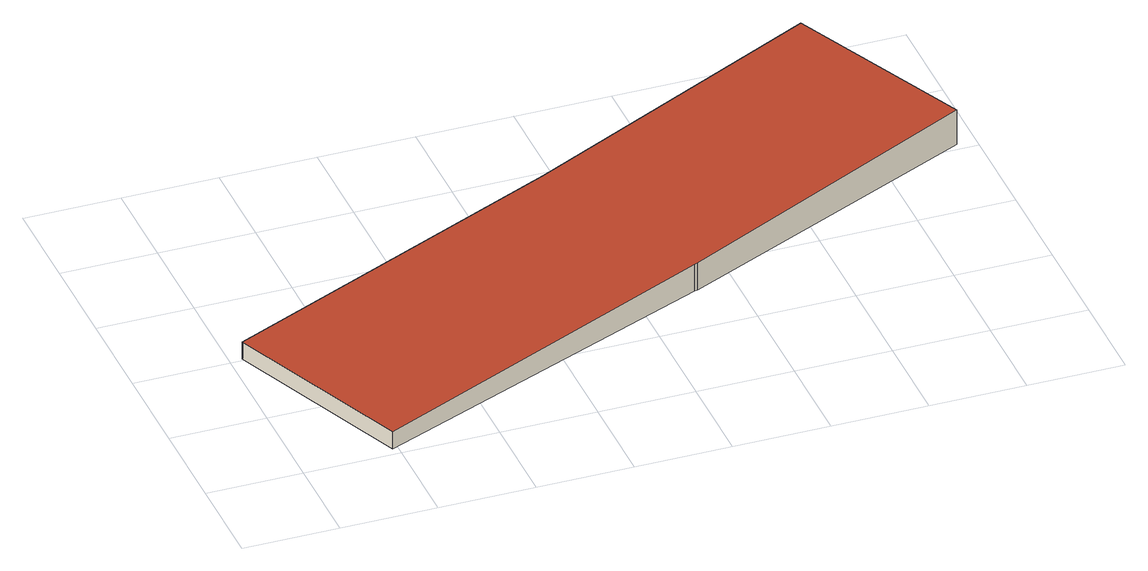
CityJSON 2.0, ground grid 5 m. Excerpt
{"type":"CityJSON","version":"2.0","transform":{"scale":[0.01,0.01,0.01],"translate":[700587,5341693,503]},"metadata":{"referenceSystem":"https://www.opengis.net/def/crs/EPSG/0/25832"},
"CityObjects":{
"building1":{"type":"Building","attributes":{"Gemeindeschluessel":"09184112","HoeheDach":"505.261","HoeheGrund":"498.650","Methode":"2000","NiedrigsteTraufeDesGebaeudes":"504.261","Geometrietyp2DReferenz":"3000","function":"53001_1800","roofType":"1000","measuredHeight":6.61},"geometry":[{"type":"Solid","lod":"2","boundaries":[[[[0,1,2,3]],[[1,4,5,2]],[[6,7,8,9]],[[10,6,9,11]],[[4,10,11,5]],[[3,12,13,0]],[[3,2,5,11,9,8,12]],[[7,13,12,8]],[[13,7,6,10,4,1,0]]]],"semantics":{"surfaces":[{"type":"WallSurface"},{"type":"GroundSurface"},{"type":"RoofSurface","Dachneigung":"88.470","Dachorientierung":"247.313","Flaeche":"391.260","Z_MAX":"6.611","Z_MAX_ASL":"505.261","Z_MIN":"5.611","Z_MIN_ASL":"504.261"}],"values":[[0,0,0,0,0,0,1,0,2]]}}]}
},
"vertices":[
[3900,1542,226],[2309,811,179],[2309,811,26],[3900,1542,26],[2292,804,179],[2292,804,26],[66,1012,126],[1879,1769,179],[1879,1769,26],[66,1012,26],[471,43,126],[471,43,26],[3461,2496,26],[3461,2496,225]
]}
